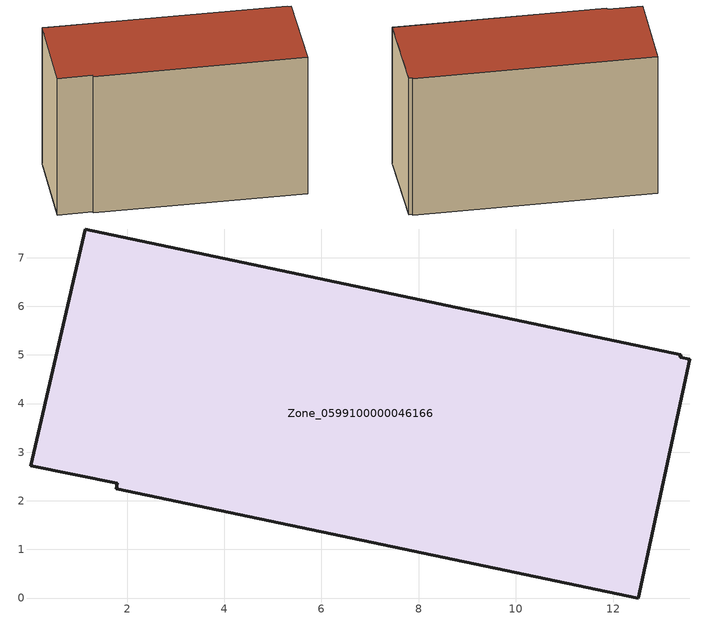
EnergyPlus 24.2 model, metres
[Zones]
Zone_0599100000046166
 floor ground (C_G): 1.14,7.59 13.39,5 13.38,4.95 13.57,4.91 12.51,0 1.78,2.24 1.8,2.36 0.02,2.72 z0
 wall outside (C_F): 12.51,0 13.57,4.91 13.38,4.95 13.39,5 1.14,7.59 0.02,2.72 1.8,2.36 1.78,2.24 12.51,0 z0:8.04
 roof outside (C_R): 13.39,5 1.14,7.59 0.02,2.72 1.8,2.36 1.78,2.24 12.51,0 13.57,4.91 13.38,4.95 z8.04
[BUILDING]
Pand.0599100000046166: North Axis=0; Terrain=City; Loads Convergence Tolerance Value=0.04; Temperature Convergence Tolerance Value=0.4; Solar Distribution=FullExterior; Maximum Number of Warmup Days=25; Minimum Number of Warmup Days=1
[Site:Location]
Rotterdam.The.Hague.AP_ZH_NLD Design_Conditions: Latitude=51.96; Longitude=4.45; Time Zone=1; Elevation=-4.5
[SITE:GROUNDTEMPERATURE:BUILDINGSURFACE]
18, 18, 18, 18, 18, 18, 18, 18, 18, 18, 18, 18
[MATERIAL] Thermal Absorptance=0.9; Solar Absorptance=0.7; Visible Absorptance=0.7
Name | Roughness | Thickness | Conductivity | Density | Specific Heat
G.TC.1975-1991 | MediumSmooth | 0.15 | 0.288461 | 540 | 1210
F.TC.1975-1991 | Rough | 0.3 | 0.230769 | 1920 | 840
R.TC.1975-1991 | MediumRough | 0.2 | 0.153846 | 1500 | 1000
[CONSTRUCTION]
C_G: G.TC.1975-1991
C_F: F.TC.1975-1991
C_R: R.TC.1975-1991
[ZONE]
Zone_0599100000046166: Type=1; Multiplier=1; Ceiling Height=Autocalculate; Volume=Autocalculate; Floor Area=autocalculate; Part of Total Floor Area=Yes
[ZONEINFILTRATION:DESIGNFLOWRATE]
Infil_Zone_0599100000046166: Zone or ZoneList or Space or SpaceList=Zone_0599100000046166; Schedule=AlwaysOn; Design Flow Rate Calculation Method=Flow/Area; Flow Rate per Floor Area=0.003; Constant Term Coefficient=1; Temperature Term Coefficient=0; Velocity Term Coefficient=0; Velocity Squared Term Coefficient=0
[HVACTEMPLATE:ZONE:IDEALLOADSAIRSYSTEM]
Zone_0599100000046166: Maximum Heating Supply Air Temperature=50; Minimum Cooling Supply Air Temperature=13; Maximum Heating Supply Air Humidity Ratio=0.0156; Minimum Cooling Supply Air Humidity Ratio=0.0077; Heating Limit=NoLimit; Cooling Limit=NoLimit; Dehumidification Control Type=ConstantSensibleHeatRatio; Cooling Sensible Heat Ratio=0.7; Dehumidification Setpoint=60; Humidification Control Type=None; Humidification Setpoint=30; Outdoor Air Method=None; Outdoor Air Flow Rate per Person=0.00944; Outdoor Air Flow Rate per Zone Floor Area=0; Outdoor Air Flow Rate per Zone=0; Demand Controlled Ventilation Type=None; Outdoor Air Economizer Type=NoEconomizer; Heat Recovery Type=None; Sensible Heat Recovery Effectiveness=0.7; Latent Heat Recovery Effectiveness=0.65
[ZONECONTROL:THERMOSTAT]
ThermostatControl_Zone_0599100000046166: Zone or ZoneList=Zone_0599100000046166; Control Type Schedule=DualSetpointControlType; Control 1=Thermostat_Zone_0599100000046166; Temperature Difference Between Cutout And Setpoint=0
[THERMOSTATSETPOINT:DUALSETPOINT]
Thermostat_Zone_0599100000046166: Heating Setpoint Temperature Schedule=HeatingSetpoint_Zone_0599100000046166; Cooling Setpoint Temperature Schedule=CoolingSetpoint_Zone_0599100000046166
[SCHEDULE:COMPACT]
HeatingSetpoint_Zone_0599100000046166: Through: 12/31, For: AllDays, Until: 24:00, 21
CoolingSetpoint_Zone_0599100000046166: Through: 12/31, For: AllDays, Until: 24:00, 24
DualSetpointControlType: Through: 12/31, For: AllDays, Until: 24:00, 4
AlwaysOn: Through: 12/31, For: AllDays, Until: 24:00, 1
